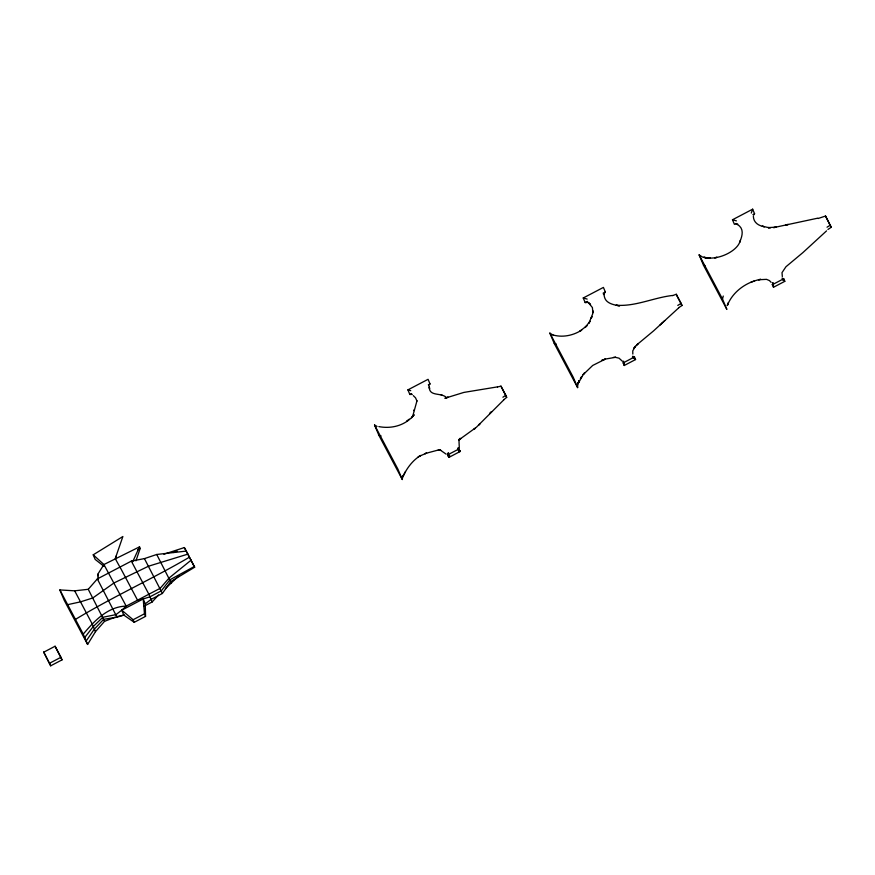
<?xml version="1.0" encoding="UTF-8"?>
<svg xmlns="http://www.w3.org/2000/svg" width="875" height="875" viewBox="0 0 875 875"><rect width="100%" height="100%" fill="white"/><g stroke="black" fill="none" stroke-linecap="round" stroke-linejoin="round"><path stroke-width="1.31" d="M553.416 335.377L549.872 333.102L554.236 343.438L577.62 387.614L577.85 383.359M781.966 278.152L783.727 278.742L784.809 281.323L773.478 287.262L773.303 283.227M458.828 452.189L458.314 448.831M377.048 426.398L374.544 424.998L378.897 435.334L402.292 479.511L402.62 476.623M457.734 449.608L458.03 447.814L460.239 451.445L448.908 457.384L447.934 455.711M416.981 400.783L412.781 415.997L413.055 415.395L411.633 417.758L414.17 414.75C405.639 425.316 391.978 429.122 378.875 426.606M702.658 257.152L699.114 254.887L703.478 265.212L726.862 309.4L722.509 299.064L723.253 296.045M623.153 362.906L634.484 356.967L632.723 356.377L634.484 356.967L635.567 359.548L624.236 365.488L623.153 362.906L623.602 361.134M414.17 409.708L413.908 410.648M578.08 383.709L578.977 380.789L578.091 383.644L583.144 374.664L592.681 365.466L605.445 359.045L615.65 357.295L613.441 357.361M448.558 452.627L447.814 454.803L448.908 457.384L449.663 455.252M135.942 560.82L140.186 548.439L139.519 546.864L103.917 564.539L97.737 574.328L98.055 579.523M703.784 257.195L707.766 257.95L705.119 257.556C718.506 260.498 736.859 251.059 739.823 241.872L739.594 242.375L740.053 241.27C742.077 236.403 743.892 230.114 739.419 225.958L737.406 224.547M751.286 213.052L752.653 209.191L732.484 219.767L734.42 224.35L736.105 223.475M402.806 476.919C406.634 468.475 412.573 460.348 420.634 455.47L417.922 457.155M740.414 240.264L740.053 241.27M727.322 305.495L728.372 302.783L727.333 305.419C732.769 291.616 746.309 281.969 760.692 279.333L758.494 279.748L766.522 279.355L769.453 280.591L771.137 282.352M403.55 474.863L402.762 476.777L405.508 471.538M132.694 561.75L139.519 546.864M191.089 560.197L169.159 577.948L160.202 588.295L126.197 606.112L121.745 610.192L123.802 615.081L134.225 622.311L145.556 616.372L145.261 603.838L151.047 599.397L162.378 593.458L170.702 581.612L194.655 567.208L186.277 551.086L156.734 554.477L144.43 558.611L131.338 561.116L97.333 578.933L88.255 589.302L74.67 590.822L59.861 589.936L64.214 600.261L87.609 644.448L95.463 631.673L104.552 621.316L115.314 617.181M459.637 438.955L458.894 440.081L459.966 438.364L459.003 441.306L459.288 447.278M86.155 641.003L94.38 629.092L103.698 619.292L117.042 617.214L123.802 615.081M428.652 385.853L430.008 383.906L428.072 379.312L407.914 389.878L409.85 394.472L412.3 394.417M603.455 294.602L605.347 292.009L603.411 287.416L583.242 297.981L585.178 302.575L588.558 302.411M753.637 215.086L754.589 213.784L752.653 209.191M84.7 637.558L93.286 626.511L102.845 617.269L115.959 614.633L121.745 610.192L143.194 598.948L149.953 596.816L161.295 590.877L169.936 579.775L194.359 566.497M782.841 280.219L783.3 279.617L784.809 281.323M87.609 644.448L83.245 634.112C94.358 620.987 107.745 606.517 126.197 606.112L103.917 564.539L93.231 554.816L122.872 536.517L115.248 558.6L120.345 567.886M144.2 606.134L152.141 601.978L158.561 594.978M165.386 588.558L178.938 575.761M460.086 438.834L459.244 439.48M458.883 439.83L460.316 438.43M503.956 399.711L476.361 427.284L459.255 439.633L460.797 438.638M632.822 354.069L632.767 350.853L635.425 346.216L633.905 348.184L638.236 343.525L636.53 345.078L653.625 330.848L678.803 307.77M662.298 322.875L664.781 320.567M659.958 325.052L662.32 322.853M407.98 420.295L406.733 421.378L409.216 419.191M826.547 230.88L802.867 252.623L785.969 266.733L782.009 272.628L782.327 276.587M503.902 399.623L506.68 397.392L505.772 395.259L500.959 386.148L497.47 386.98M502.895 397.228L505.772 395.259M678.716 307.661L682.008 305.495L681.111 303.373L676.288 294.263L672.58 295.619M827.958 229.436L831.25 227.281L825.53 216.038L818.048 218.531M677.775 305.419L681.111 303.373M827.017 227.194L830.353 225.148M75.458 619.38C112.623 596.881 152.031 579.119 189.481 557.156M419.267 456.258L426.53 453.162L439.819 449.619L438.288 449.969L440.683 450.177L440.147 449.991L446.163 454.158M137.802 549.719L140.186 548.439M409.85 394.472L411.534 393.586M428.334 384.781L430.008 383.906M585.178 302.575L587.42 301.405M603.105 293.18L605.347 292.009M752.905 214.67L754.589 213.784M43.75 652.181L55.081 646.242L60.933 657.289L62.016 659.87L50.684 665.809L43.75 652.181L50.684 665.809M49.591 663.228L60.933 657.289M121.745 610.192L133.131 619.73L144.473 613.791L143.194 598.948L137.539 600.173L120.006 567.055M783.727 278.742L772.395 284.681L773.478 287.262M750.881 282.264L754.644 280.864M173.337 552.508L177.1 551.097M163.888 554.225L184.341 547.575L186.277 551.086M187.884 554.127L148.509 566.212L114.045 582.925L92.827 597.953L80.511 601.858L67.659 604.658M672.492 295.477C653.658 297.609 635.163 306.819 616.175 305.2L619.587 305.889C612.73 304.664 604.341 303.111 604.111 294.547M124.283 615.005L116.506 616.722L117.042 617.214L97.333 578.933M817.819 218.159L773.587 227.62L776.212 227.172L768.239 227.588L768.83 227.664L762.267 226.22L764.466 226.723C758.822 225.87 753.55 222.797 753.353 216.322M497.416 386.892L463.881 392.416L445.102 398.191L448.175 397.184L445.145 398.212L446.622 397.644C441.153 392.12 428.947 397.031 429.275 386.739L429.581 388.752L429.363 387.198M736.116 224.273L737.8 224.186L737.253 224.175M624.466 363.191L623.755 363.212L624.236 365.488M768.239 227.588L770.372 227.784L769.748 227.73M615.267 357.306L619.052 358.181L622.366 361.222M441.962 394.986L440.978 394.767M553.197 335.027C562.778 337.728 573.42 335.453 581.689 330.094L579.841 331.231L586.961 325.675L585.047 327.523L590.034 321.278L588.941 323.203L592.594 314.103L593.097 310.931L592.9 312.791L592.397 307.552L588.481 302.739L590.548 304.511L588.864 303.144M378.897 435.334L381.062 435.925M732.484 219.767L736.4 220.861M583.242 297.981L587.158 299.086M407.914 389.878L410.736 390.698M703.478 265.212L704.987 265.738M554.236 343.438L556.248 344.127M635.567 359.548L632.406 357.12M104.016 566.355L95.167 559.409L93.231 554.816M460.108 451.117L459.025 450.188L460.239 451.445M413.284 395.62L415.505 397.786L416.992 401.056M194.655 567.208L184.341 547.575M144.43 558.611L162.378 593.458M829.773 224.492L825.53 216.038M829.916 224.744L831.25 227.281M699.114 254.887L722.509 299.064M677.447 296.898L676.834 295.564M677.72 297.402L682.008 305.495M549.872 333.102L573.267 377.289L577.62 387.614M506.68 397.392L500.959 386.148M374.544 424.998L397.928 469.175L402.292 479.511M156.734 554.477L171.478 583.439M131.338 561.116L148.87 594.234L152.141 601.978M88.255 589.302L104.552 621.316M74.67 590.822L92.203 623.93L95.463 631.673M59.861 589.936L83.245 634.112M62.016 659.87L55.081 646.242M458.664 447.77L459.156 448.864L447.814 454.803L447.562 453.294L447.956 455.12M676.288 294.263L676.736 295.323M143.194 598.948L145.261 603.838M144.473 613.791L145.556 616.372M133.131 619.73L134.225 622.311M97.737 574.328L98.383 575.848M448.569 455.678L448.908 457.384M115.938 556.248L116.134 558.709M772.844 282.909L772.395 284.681L772.844 282.909M591.555 317.363L591.281 318.172L591.883 316.477L591.555 317.363M579.13 381.008L578.003 383.381L579.163 380.975M581.689 376.567L580.398 378.634L581.744 376.589M584.598 372.848L583.155 374.609L584.631 372.827M480.014 423.62L478.778 424.922L480.014 423.62M491.673 411.589L489.541 413.733L491.662 411.611M475.103 428.389L473.867 429.428L475.125 428.378M603.487 359.745L601.617 360.478L605.445 359.045L603.487 359.745M426.53 453.162L425.042 453.622L426.53 453.162M788.091 224.459L785.553 225.061L788.08 224.459M716.975 257.381L714.711 257.72L716.975 257.381M710.128 257.972L707.656 257.906L710.128 257.972M705.305 257.731L703.861 257.305L705.305 257.731"/></g></svg>
